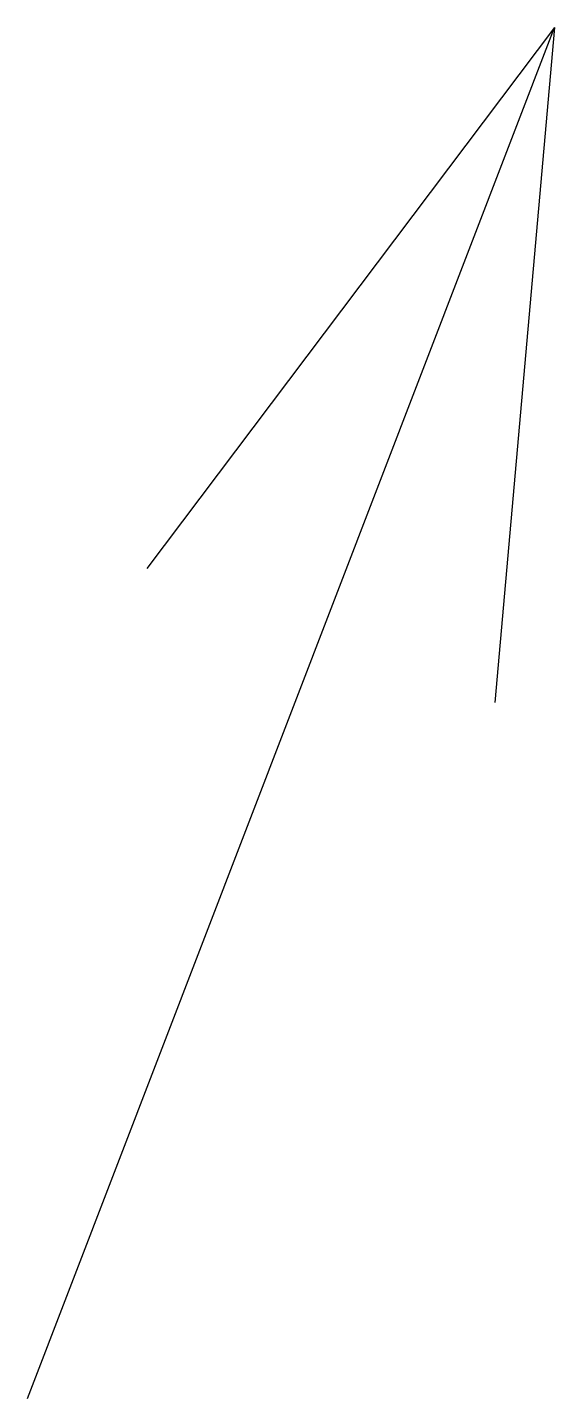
# Model space of a CAD drawing. Header units: millimetres. Extents: x 70.24 to 71.55, y 76.24 to 79.66.
import ezdxf

# ---------------------------------------------------------------- set-up
doc = ezdxf.new("R2010")
doc.units = ezdxf.units.MM
doc.header["$PDMODE"] = 35
doc.header["$PDSIZE"] = -2
doc.layers.add('00.1-SYMBOLS', color=3, linetype='Continuous')

# ---------------------------------------------------------------- blocks, each defined once
blk = doc.blocks.new('PH_GRPBLK')
at = {"layer": 'DEFPOINTS', "color": 0}
blk.add_point((0, 0), dxfattribs=at)

msp = doc.modelspace()

# ---------------------------------------------------------------- linework, layer by layer
at = {"layer": '00.1-SYMBOLS', "color": 2}
for p, q in [((70.239, 76.2424), (71.5548, 79.6634)), ((71.5548, 79.6634), (70.5369, 78.3134)), ((71.5548, 79.6634), (71.4056, 77.9793))]:
    msp.add_line(p, q, dxfattribs=at)

# ---------------------------------------------------------------- block references
msp.add_blockref('PH_GRPBLK', (71.5548, 79.6634), dxfattribs=at)

doc.saveas('drawing.dxf')
